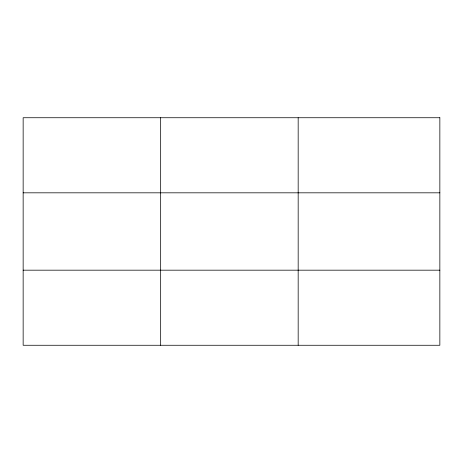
<?xml version="1.0" encoding="UTF-8"?>
<svg xmlns="http://www.w3.org/2000/svg" width="463" height="463" viewBox="0 0 463 463"><rect width="100%" height="100%" fill="white"/><g stroke="black" fill="none" stroke-linecap="round" stroke-linejoin="round"><path stroke-width="0.69" d="M160.661 345.265L160.661 117.735M298.172 345.265L298.172 117.735M23.15 192.822L439.85 192.822M23.15 270.178L439.85 270.178M439.85 117.735L439.85 345.265L23.15 345.265L23.15 117.735L439.85 117.735"/></g></svg>
